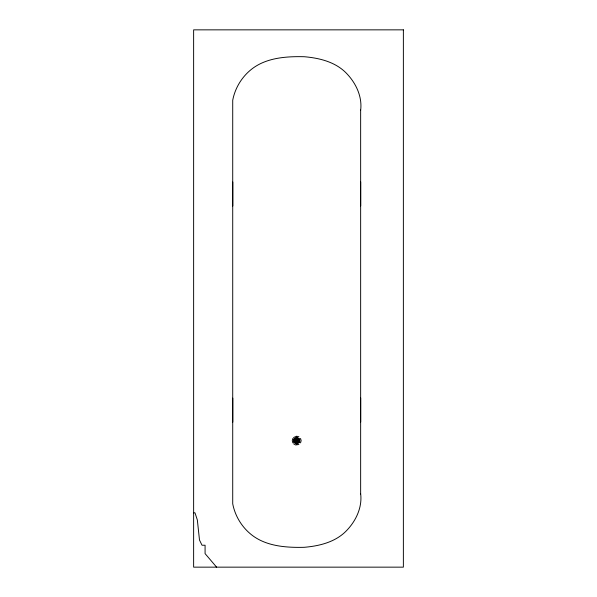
<?xml version="1.0" encoding="UTF-8"?>
<svg xmlns="http://www.w3.org/2000/svg" width="597" height="597" viewBox="0 0 597 597"><rect width="100%" height="100%" fill="white"/><g stroke="black" fill="none" stroke-linecap="round" stroke-linejoin="round"><path stroke-width="0.9" d="M292.858 438.437L292.261 440.661L292.858 442.884M300.552 442.884L301.149 440.661L300.552 438.437M293.56 437.519L296.702 436.213L298.925 436.81M298.925 444.504L295.552 444.952L293.56 443.802M360.648 110.049L360.648 493.98M193.629 512.816L194.988 512.816L197.346 519.994L199.495 540.039L202.025 545.233L205.077 545.233L205.077 553.62L216.607 567.15M360.692 110.049C362.252 96.692 356.14 83.602 347.148 74.028C336.208 62.103 319.776 58.043 304.231 56.722C285.545 56.275 264.68 57.775 249.889 70.603C241.046 78.2 234.905 88.804 232.718 100.251L232.718 503.778C234.905 515.226 241.046 525.83 249.889 533.427C264.68 546.255 285.545 547.755 304.231 547.307C319.776 545.986 336.208 541.927 347.148 530.002C356.14 520.435 362.252 507.346 360.692 493.98M360.692 181.913L360.692 205.905M360.692 397.998L360.692 421.997M232.785 182.033L232.785 206.032M232.785 398.124L232.785 422.124M296.702 437.213L293.724 438.937L293.724 442.384L296.702 444.101L299.687 442.384L299.687 438.937L296.702 437.213M296.702 437.765L294.194 439.213L294.194 442.108L296.702 443.556L299.209 442.108L299.209 439.213L296.702 437.765M296.702 438.325L294.687 439.489L294.687 441.825L296.702 442.989L298.724 441.825L298.724 439.489L296.702 438.325M296.702 438.899L295.179 439.78L295.179 441.541L296.702 442.422L298.231 441.541L298.231 439.78L296.702 438.899M296.702 439.482L295.687 440.071L295.687 441.25L296.702 441.84L297.724 441.25L297.724 440.071L296.702 439.482M296.702 440.071L296.194 440.362L296.702 441.25L297.216 440.952L296.702 440.071M403.371 29.85L193.629 29.85L193.629 567.15L403.371 567.15L403.371 29.85"/></g></svg>
